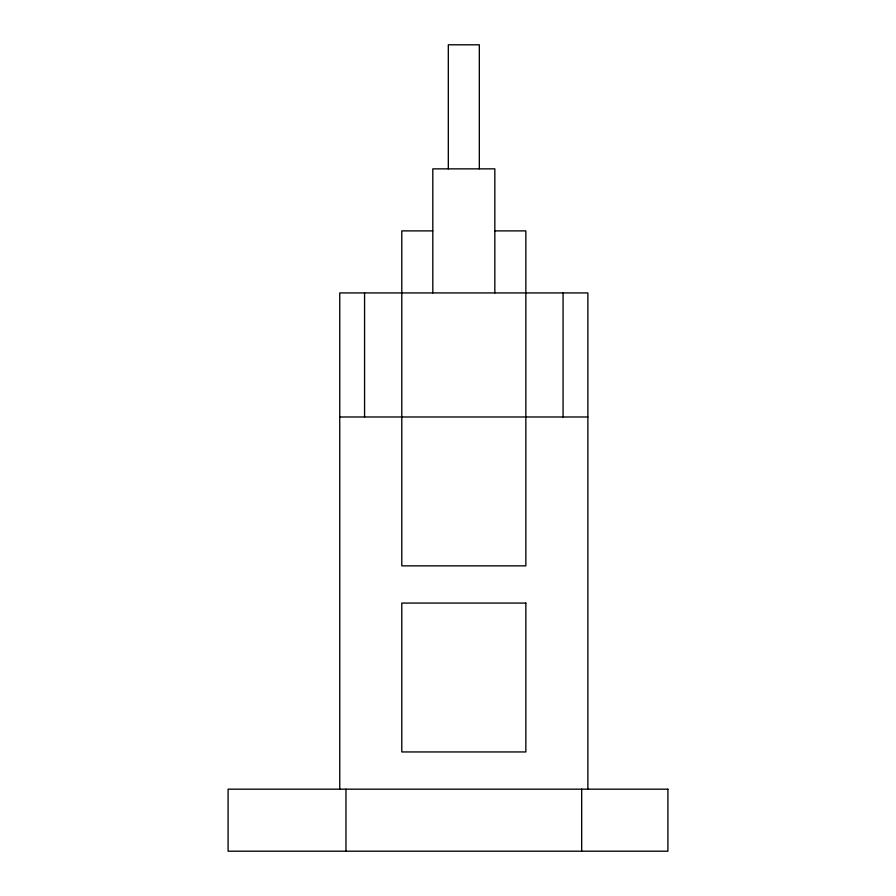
<?xml version="1.0" encoding="UTF-8"?>
<svg xmlns="http://www.w3.org/2000/svg" width="896" height="896" viewBox="0 0 896 896"><rect width="100%" height="100%" fill="white"/><g stroke="black" fill="none" stroke-linecap="round" stroke-linejoin="round"><path stroke-width="1.34" d="M432.802 230.888L401.789 230.888L401.789 565.858L525.851 565.858L525.851 230.888L494.838 230.888M339.752 416.987L587.877 416.987M587.877 789.174L587.877 292.925L339.752 292.925L339.752 789.174M581.672 789.174L581.672 851.2M563.069 292.925L563.069 416.987M494.838 292.925L494.838 168.862L432.802 168.862L432.802 292.925M479.326 168.862L479.326 44.8L448.314 44.8L448.314 168.862M364.571 292.925L364.571 416.987M345.957 789.174L345.957 851.2M525.851 603.075L401.789 603.075L401.789 751.946L525.851 751.946L525.851 603.075M667.901 789.174L228.099 789.174L228.099 851.2L667.901 851.2L667.901 789.174"/></g></svg>
